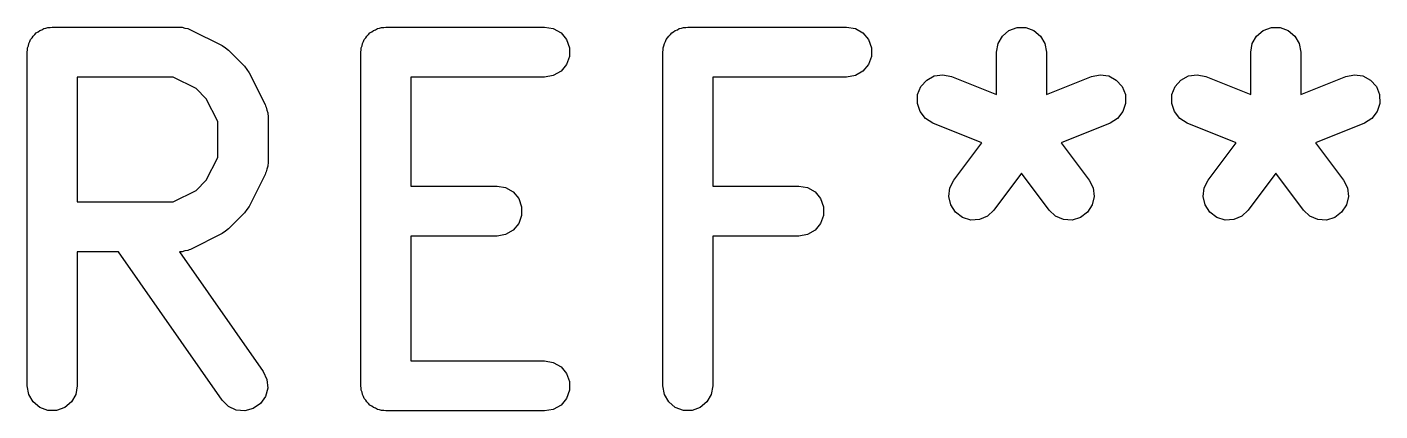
# Model space of a CAD drawing. Extents: x 114.5 to 183.6, y -134.3 to -97.2.
# Drawn here: x 114.52 to 118.574, y -98.327 to -97.177 of the extents above; entities that cross this region are included whole.
import ezdxf

# ---------------------------------------------------------------- set-up
doc = ezdxf.new("R2010")
doc.units = 0
doc.header["$MEASUREMENT"] = 0
doc.layers.add('BLACK', color=7, linetype='CONTINUOUS')

msp = doc.modelspace()

# ---------------------------------------------------------------- linework, layer by layer
at = {"layer": 'BLACK', "linetype": 'CONTINUOUS'}
for p, q in [((114.528, -97.221), (114.53, -97.2149)), ((114.53, -97.2149), (114.535, -97.2099)), ((114.535, -97.2099), (114.538, -97.2042)), ((114.538, -97.2042), (114.543, -97.2)), ((114.543, -97.2), (114.547, -97.1949)), ((114.547, -97.1949), (114.553, -97.1916)), ((114.553, -97.1916), (114.558, -97.1874)), ((114.558, -97.1874), (114.564, -97.1852)), ((114.564, -97.1852), (114.57, -97.1819)), ((114.57, -97.1819), (114.576, -97.1808)), ((114.576, -97.1808), (114.582, -97.1785)), ((114.582, -97.1785), (114.589, -97.1785)), ((114.589, -97.1785), (114.595, -97.1774)), ((114.595, -97.1774), (114.976, -97.1774)), ((114.976, -97.1774), (114.98, -97.1781)), ((114.98, -97.1781), (114.985, -97.1779)), ((114.985, -97.1779), (114.993, -97.1804)), ((114.993, -97.1804), (115.002, -97.1819)), ((115.002, -97.1819), (115.006, -97.1841)), ((115.006, -97.1841), (115.01, -97.1853)), ((115.01, -97.1853), (115.105, -97.2329)), ((115.528, -97.221), (115.53, -97.2149)), ((115.53, -97.2149), (115.535, -97.2099)), ((115.535, -97.2099), (115.538, -97.2042)), ((115.538, -97.2042), (115.543, -97.2)), ((115.543, -97.2), (115.547, -97.1949)), ((115.547, -97.1949), (115.553, -97.1916)), ((115.553, -97.1916), (115.558, -97.1874)), ((115.558, -97.1874), (115.564, -97.1852)), ((115.564, -97.1852), (115.57, -97.1819)), ((115.57, -97.1819), (115.576, -97.1808)), ((115.576, -97.1808), (115.582, -97.1785)), ((115.582, -97.1785), (115.589, -97.1785)), ((115.589, -97.1785), (115.595, -97.1774)), ((115.595, -97.1774), (116.071, -97.1774)), ((116.071, -97.1774), (116.097, -97.1819)), ((116.097, -97.1819), (116.12, -97.1949)), ((116.12, -97.1949), (116.136, -97.2149)), ((116.136, -97.2149), (116.145, -97.2394)), ((116.433, -97.221), (116.435, -97.2149)), ((116.435, -97.2149), (116.439, -97.2099)), ((116.439, -97.2099), (116.443, -97.2042)), ((116.443, -97.2042), (116.448, -97.2)), ((116.448, -97.2), (116.452, -97.1949)), ((116.452, -97.1949), (116.457, -97.1916)), ((116.457, -97.1916), (116.462, -97.1874)), ((116.462, -97.1874), (116.469, -97.1852)), ((116.469, -97.1852), (116.474, -97.1819)), ((116.474, -97.1819), (116.481, -97.1808)), ((116.481, -97.1808), (116.487, -97.1785)), ((116.487, -97.1785), (116.494, -97.1785)), ((116.494, -97.1785), (116.5, -97.1774)), ((116.5, -97.1774), (116.976, -97.1774)), ((116.976, -97.1774), (117.002, -97.1819)), ((117.002, -97.1819), (117.024, -97.1949)), ((117.024, -97.1949), (117.041, -97.2149)), ((117.041, -97.2149), (117.05, -97.2394)), ((117.43, -97.2267), (117.443, -97.2042)), ((117.443, -97.2042), (117.462, -97.1874)), ((117.462, -97.1874), (117.487, -97.1785)), ((117.487, -97.1785), (117.513, -97.1785)), ((117.513, -97.1785), (117.537, -97.1874)), ((117.537, -97.1874), (117.557, -97.2042)), ((117.557, -97.2042), (117.57, -97.2267)), ((118.191, -97.2267), (118.204, -97.2042)), ((118.204, -97.2042), (118.224, -97.1874)), ((118.224, -97.1874), (118.249, -97.1785)), ((118.249, -97.1785), (118.275, -97.1785)), ((118.275, -97.1785), (118.299, -97.1874)), ((118.299, -97.1874), (118.319, -97.2042)), ((118.319, -97.2042), (118.332, -97.2267)), ((114.52, -97.2524), (114.521, -97.2459)), ((114.52, -98.2524), (114.52, -97.2524)), ((114.521, -97.2394), (114.524, -97.2332)), ((114.521, -97.2459), (114.521, -97.2394)), ((114.524, -97.2332), (114.525, -97.2267)), ((114.525, -97.2267), (114.528, -97.221)), ((115.105, -97.2329), (115.115, -97.2401)), ((115.115, -97.2401), (115.124, -97.247)), ((115.124, -97.247), (115.172, -97.2946)), ((115.52, -97.2524), (115.521, -97.2459)), ((115.52, -98.2524), (115.52, -97.2524)), ((115.521, -97.2394), (115.524, -97.2332)), ((115.521, -97.2459), (115.521, -97.2394)), ((115.524, -97.2332), (115.525, -97.2267)), ((115.525, -97.2267), (115.528, -97.221)), ((116.145, -97.2394), (116.145, -97.2654)), ((116.425, -97.2524), (116.426, -97.2459)), ((116.425, -98.2524), (116.425, -97.2524)), ((116.426, -97.2394), (116.428, -97.2332)), ((116.426, -97.2459), (116.426, -97.2394)), ((116.428, -97.2332), (116.43, -97.2267)), ((116.43, -97.2267), (116.433, -97.221)), ((117.05, -97.2394), (117.05, -97.2654)), ((117.425, -97.2524), (117.43, -97.2267)), ((117.425, -97.3797), (117.425, -97.2524)), ((117.57, -97.2267), (117.575, -97.2524)), ((117.575, -97.2524), (117.575, -97.3797)), ((118.187, -97.2524), (118.191, -97.2267)), ((118.187, -97.3797), (118.187, -97.2524)), ((118.332, -97.2267), (118.337, -97.2524)), ((118.337, -97.2524), (118.337, -97.3797)), ((115.172, -97.2946), (115.179, -97.3044)), ((116.136, -97.2899), (116.12, -97.3098)), ((116.145, -97.2654), (116.136, -97.2899)), ((117.041, -97.2899), (117.024, -97.3098)), ((117.05, -97.2654), (117.041, -97.2899)), ((114.67, -97.3274), (114.67, -97.7012)), ((114.958, -97.3274), (114.67, -97.3274)), ((115.027, -97.3616), (114.958, -97.3274)), ((115.179, -97.3044), (115.186, -97.3141)), ((115.186, -97.3141), (115.234, -97.4093)), ((116.071, -97.3274), (115.67, -97.3274)), ((115.67, -97.3274), (115.67, -97.6536)), ((116.097, -97.3229), (116.071, -97.3274)), ((116.12, -97.3098), (116.097, -97.3229)), ((116.976, -97.3274), (116.575, -97.3274)), ((116.575, -97.3274), (116.575, -97.6536)), ((117.002, -97.3229), (116.976, -97.3274)), ((117.024, -97.3098), (117.002, -97.3229)), ((117.198, -97.3557), (117.216, -97.3363)), ((117.216, -97.3363), (117.238, -97.324)), ((117.238, -97.324), (117.264, -97.3203)), ((117.264, -97.3203), (117.29, -97.3256)), ((117.29, -97.3256), (117.425, -97.3797)), ((117.575, -97.3797), (117.71, -97.3256)), ((117.71, -97.3256), (117.736, -97.3203)), ((117.736, -97.3203), (117.762, -97.324)), ((117.762, -97.324), (117.784, -97.3363)), ((117.784, -97.3363), (117.802, -97.3557)), ((117.96, -97.3557), (117.977, -97.3363)), ((117.977, -97.3363), (118, -97.324)), ((118, -97.324), (118.026, -97.3203)), ((118.026, -97.3203), (118.052, -97.3256)), ((118.052, -97.3256), (118.187, -97.3797)), ((118.337, -97.3797), (118.472, -97.3256)), ((118.472, -97.3256), (118.498, -97.3203)), ((118.498, -97.3203), (118.523, -97.324)), ((118.523, -97.324), (118.546, -97.3363)), ((118.546, -97.3363), (118.564, -97.3557)), ((115.057, -97.392), (115.027, -97.3616)), ((117.188, -97.3799), (117.198, -97.3557)), ((117.802, -97.3557), (117.812, -97.3799)), ((117.95, -97.3799), (117.96, -97.3557)), ((118.564, -97.3557), (118.573, -97.3799)), ((115.092, -97.4606), (115.057, -97.392)), ((115.234, -97.4093), (115.235, -97.4135)), ((115.235, -97.4135), (115.237, -97.4172)), ((115.237, -97.4172), (115.239, -97.4259)), ((117.188, -97.4059), (117.188, -97.3799)), ((117.196, -97.4307), (117.188, -97.4059)), ((117.812, -97.4059), (117.804, -97.4307)), ((117.812, -97.3799), (117.812, -97.4059)), ((117.95, -97.4059), (117.95, -97.3799)), ((117.958, -97.4307), (117.95, -97.4059)), ((118.574, -97.4059), (118.566, -97.4307)), ((118.573, -97.3799), (118.574, -97.4059)), ((115.239, -97.4259), (115.241, -97.4343)), ((115.241, -97.4343), (115.241, -97.4386)), ((115.241, -97.4386), (115.242, -97.4429)), ((115.242, -97.4429), (115.242, -97.5857)), ((117.212, -97.4511), (117.196, -97.4307)), ((117.234, -97.4649), (117.212, -97.4511)), ((117.788, -97.4511), (117.766, -97.4649)), ((117.804, -97.4307), (117.788, -97.4511)), ((117.974, -97.4511), (117.958, -97.4307)), ((117.996, -97.4649), (117.974, -97.4511)), ((118.55, -97.4511), (118.528, -97.4649)), ((118.566, -97.4307), (118.55, -97.4511)), ((115.092, -97.568), (115.092, -97.4606)), ((117.381, -97.5238), (117.234, -97.4649)), ((117.766, -97.4649), (117.619, -97.5238)), ((118.143, -97.5238), (117.996, -97.4649)), ((118.528, -97.4649), (118.381, -97.5238)), ((117.297, -97.636), (117.381, -97.5238)), ((117.619, -97.5238), (117.703, -97.636)), ((118.059, -97.636), (118.143, -97.5238)), ((118.381, -97.5238), (118.465, -97.636)), ((115.057, -97.6365), (115.092, -97.568)), ((115.234, -97.6193), (115.186, -97.7145)), ((115.235, -97.6151), (115.234, -97.6193)), ((115.237, -97.6114), (115.235, -97.6151)), ((115.239, -97.6027), (115.237, -97.6114)), ((115.241, -97.5943), (115.239, -97.6027)), ((115.242, -97.5857), (115.241, -97.59)), ((115.241, -97.59), (115.241, -97.5943)), ((117.5, -97.6155), (117.417, -97.726)), ((117.583, -97.726), (117.5, -97.6155)), ((118.262, -97.6155), (118.179, -97.726)), ((118.345, -97.726), (118.262, -97.6155)), ((115.027, -97.6669), (115.057, -97.6365)), ((115.67, -97.6536), (115.929, -97.6536)), ((115.929, -97.6536), (115.954, -97.6581)), ((115.954, -97.6581), (115.977, -97.6711)), ((116.575, -97.6536), (116.833, -97.6536)), ((116.833, -97.6536), (116.859, -97.6581)), ((116.859, -97.6581), (116.882, -97.6711)), ((117.282, -97.685), (117.285, -97.6592)), ((117.285, -97.6592), (117.297, -97.636)), ((117.703, -97.636), (117.715, -97.6592)), ((117.715, -97.6592), (117.718, -97.685)), ((118.044, -97.685), (118.047, -97.6592)), ((118.047, -97.6592), (118.059, -97.636)), ((118.465, -97.636), (118.477, -97.6592)), ((118.477, -97.6592), (118.48, -97.685)), ((114.67, -97.7012), (114.958, -97.7012)), ((114.958, -97.7012), (115.027, -97.6669)), ((115.977, -97.6711), (115.994, -97.6911)), ((115.994, -97.6911), (116.002, -97.7155)), ((116.882, -97.6711), (116.898, -97.6911)), ((116.898, -97.6911), (116.907, -97.7155)), ((117.288, -97.7104), (117.282, -97.685)), ((117.718, -97.685), (117.712, -97.7104)), ((118.05, -97.7104), (118.044, -97.685)), ((118.48, -97.685), (118.474, -97.7104)), ((115.172, -97.734), (115.124, -97.7816)), ((115.179, -97.7242), (115.172, -97.734)), ((115.186, -97.7145), (115.179, -97.7242)), ((116.002, -97.7416), (115.994, -97.7661)), ((116.002, -97.7155), (116.002, -97.7416)), ((116.907, -97.7416), (116.898, -97.7661)), ((116.907, -97.7155), (116.907, -97.7416)), ((117.302, -97.7322), (117.288, -97.7104)), ((117.323, -97.7479), (117.302, -97.7322)), ((117.417, -97.726), (117.398, -97.7438)), ((117.602, -97.7438), (117.583, -97.726)), ((117.698, -97.7322), (117.677, -97.7479)), ((117.712, -97.7104), (117.698, -97.7322)), ((118.064, -97.7322), (118.05, -97.7104)), ((118.085, -97.7479), (118.064, -97.7322)), ((118.179, -97.726), (118.16, -97.7438)), ((118.364, -97.7438), (118.345, -97.726)), ((118.459, -97.7322), (118.439, -97.7479)), ((118.474, -97.7104), (118.459, -97.7322)), ((115.124, -97.7816), (115.115, -97.7885)), ((115.994, -97.7661), (115.977, -97.786)), ((116.898, -97.7661), (116.882, -97.786)), ((117.348, -97.7554), (117.323, -97.7479)), ((117.374, -97.754), (117.348, -97.7554)), ((117.398, -97.7438), (117.374, -97.754)), ((117.626, -97.754), (117.602, -97.7438)), ((117.652, -97.7554), (117.626, -97.754)), ((117.677, -97.7479), (117.652, -97.7554)), ((118.11, -97.7554), (118.085, -97.7479)), ((118.136, -97.754), (118.11, -97.7554)), ((118.16, -97.7438), (118.136, -97.754)), ((118.388, -97.754), (118.364, -97.7438)), ((118.414, -97.7554), (118.388, -97.754)), ((118.439, -97.7479), (118.414, -97.7554)), ((115.105, -97.7957), (115.01, -97.8433)), ((115.115, -97.7885), (115.105, -97.7957)), ((115.929, -97.8036), (115.67, -97.8036)), ((115.67, -97.8036), (115.67, -98.1774)), ((115.954, -97.799), (115.929, -97.8036)), ((115.977, -97.786), (115.954, -97.799)), ((116.833, -97.8036), (116.575, -97.8036)), ((116.575, -97.8036), (116.575, -98.2524)), ((116.859, -97.799), (116.833, -97.8036)), ((116.882, -97.786), (116.859, -97.799)), ((114.794, -97.8512), (114.67, -97.8512)), ((114.67, -97.8512), (114.67, -98.2524)), ((115.105, -98.2954), (114.794, -97.8512)), ((114.98, -97.8504), (114.977, -97.851)), ((114.977, -97.851), (115.228, -98.2094)), ((114.985, -97.8507), (114.98, -97.8504)), ((114.993, -97.8482), (114.985, -97.8507)), ((115.002, -97.8467), (114.993, -97.8482)), ((115.006, -97.8445), (115.002, -97.8467)), ((115.01, -97.8433), (115.006, -97.8445)), ((115.67, -98.1774), (116.071, -98.1774)), ((116.071, -98.1774), (116.097, -98.1819)), ((116.097, -98.1819), (116.12, -98.1949)), ((115.228, -98.2094), (115.239, -98.233)), ((116.12, -98.1949), (116.136, -98.2149)), ((116.136, -98.2149), (116.145, -98.2394)), ((114.525, -98.278), (114.52, -98.2524)), ((114.67, -98.2524), (114.666, -98.278)), ((115.241, -98.2589), (115.235, -98.2841)), ((115.239, -98.233), (115.241, -98.2589)), ((115.521, -98.2588), (115.52, -98.2524)), ((115.521, -98.2654), (115.521, -98.2588)), ((115.524, -98.2716), (115.521, -98.2654)), ((116.145, -98.2654), (116.136, -98.2899)), ((116.145, -98.2394), (116.145, -98.2654)), ((116.43, -98.278), (116.425, -98.2524)), ((116.575, -98.2524), (116.57, -98.278)), ((114.538, -98.3006), (114.525, -98.278)), ((114.558, -98.3173), (114.538, -98.3006)), ((114.653, -98.3006), (114.633, -98.3173)), ((114.666, -98.278), (114.653, -98.3006)), ((115.124, -98.3138), (115.105, -98.2954)), ((115.22, -98.3054), (115.198, -98.3204)), ((115.235, -98.2841), (115.22, -98.3054)), ((115.525, -98.278), (115.524, -98.2716)), ((115.528, -98.2837), (115.525, -98.278)), ((115.53, -98.2899), (115.528, -98.2837)), ((115.535, -98.2949), (115.53, -98.2899)), ((115.538, -98.3006), (115.535, -98.2949)), ((115.543, -98.3048), (115.538, -98.3006)), ((115.547, -98.3098), (115.543, -98.3048)), ((116.136, -98.2899), (116.12, -98.3098)), ((116.443, -98.3006), (116.43, -98.278)), ((116.462, -98.3173), (116.443, -98.3006)), ((116.557, -98.3006), (116.537, -98.3173)), ((116.57, -98.278), (116.557, -98.3006)), ((114.582, -98.3262), (114.558, -98.3173)), ((114.608, -98.3262), (114.582, -98.3262)), ((114.633, -98.3173), (114.608, -98.3262)), ((115.147, -98.3248), (115.124, -98.3138)), ((115.173, -98.3271), (115.147, -98.3248)), ((115.198, -98.3204), (115.173, -98.3271)), ((115.553, -98.3131), (115.547, -98.3098)), ((115.558, -98.3173), (115.553, -98.3131)), ((115.564, -98.3196), (115.558, -98.3173)), ((115.57, -98.3229), (115.564, -98.3196)), ((115.576, -98.324), (115.57, -98.3229)), ((115.582, -98.3262), (115.576, -98.324)), ((115.589, -98.3262), (115.582, -98.3262)), ((115.595, -98.3274), (115.589, -98.3262)), ((116.071, -98.3274), (115.595, -98.3274)), ((116.097, -98.3229), (116.071, -98.3274)), ((116.12, -98.3098), (116.097, -98.3229)), ((116.487, -98.3262), (116.462, -98.3173)), ((116.513, -98.3262), (116.487, -98.3262)), ((116.537, -98.3173), (116.513, -98.3262))]:
    msp.add_line(p, q, dxfattribs=at)

doc.saveas('drawing.dxf')
